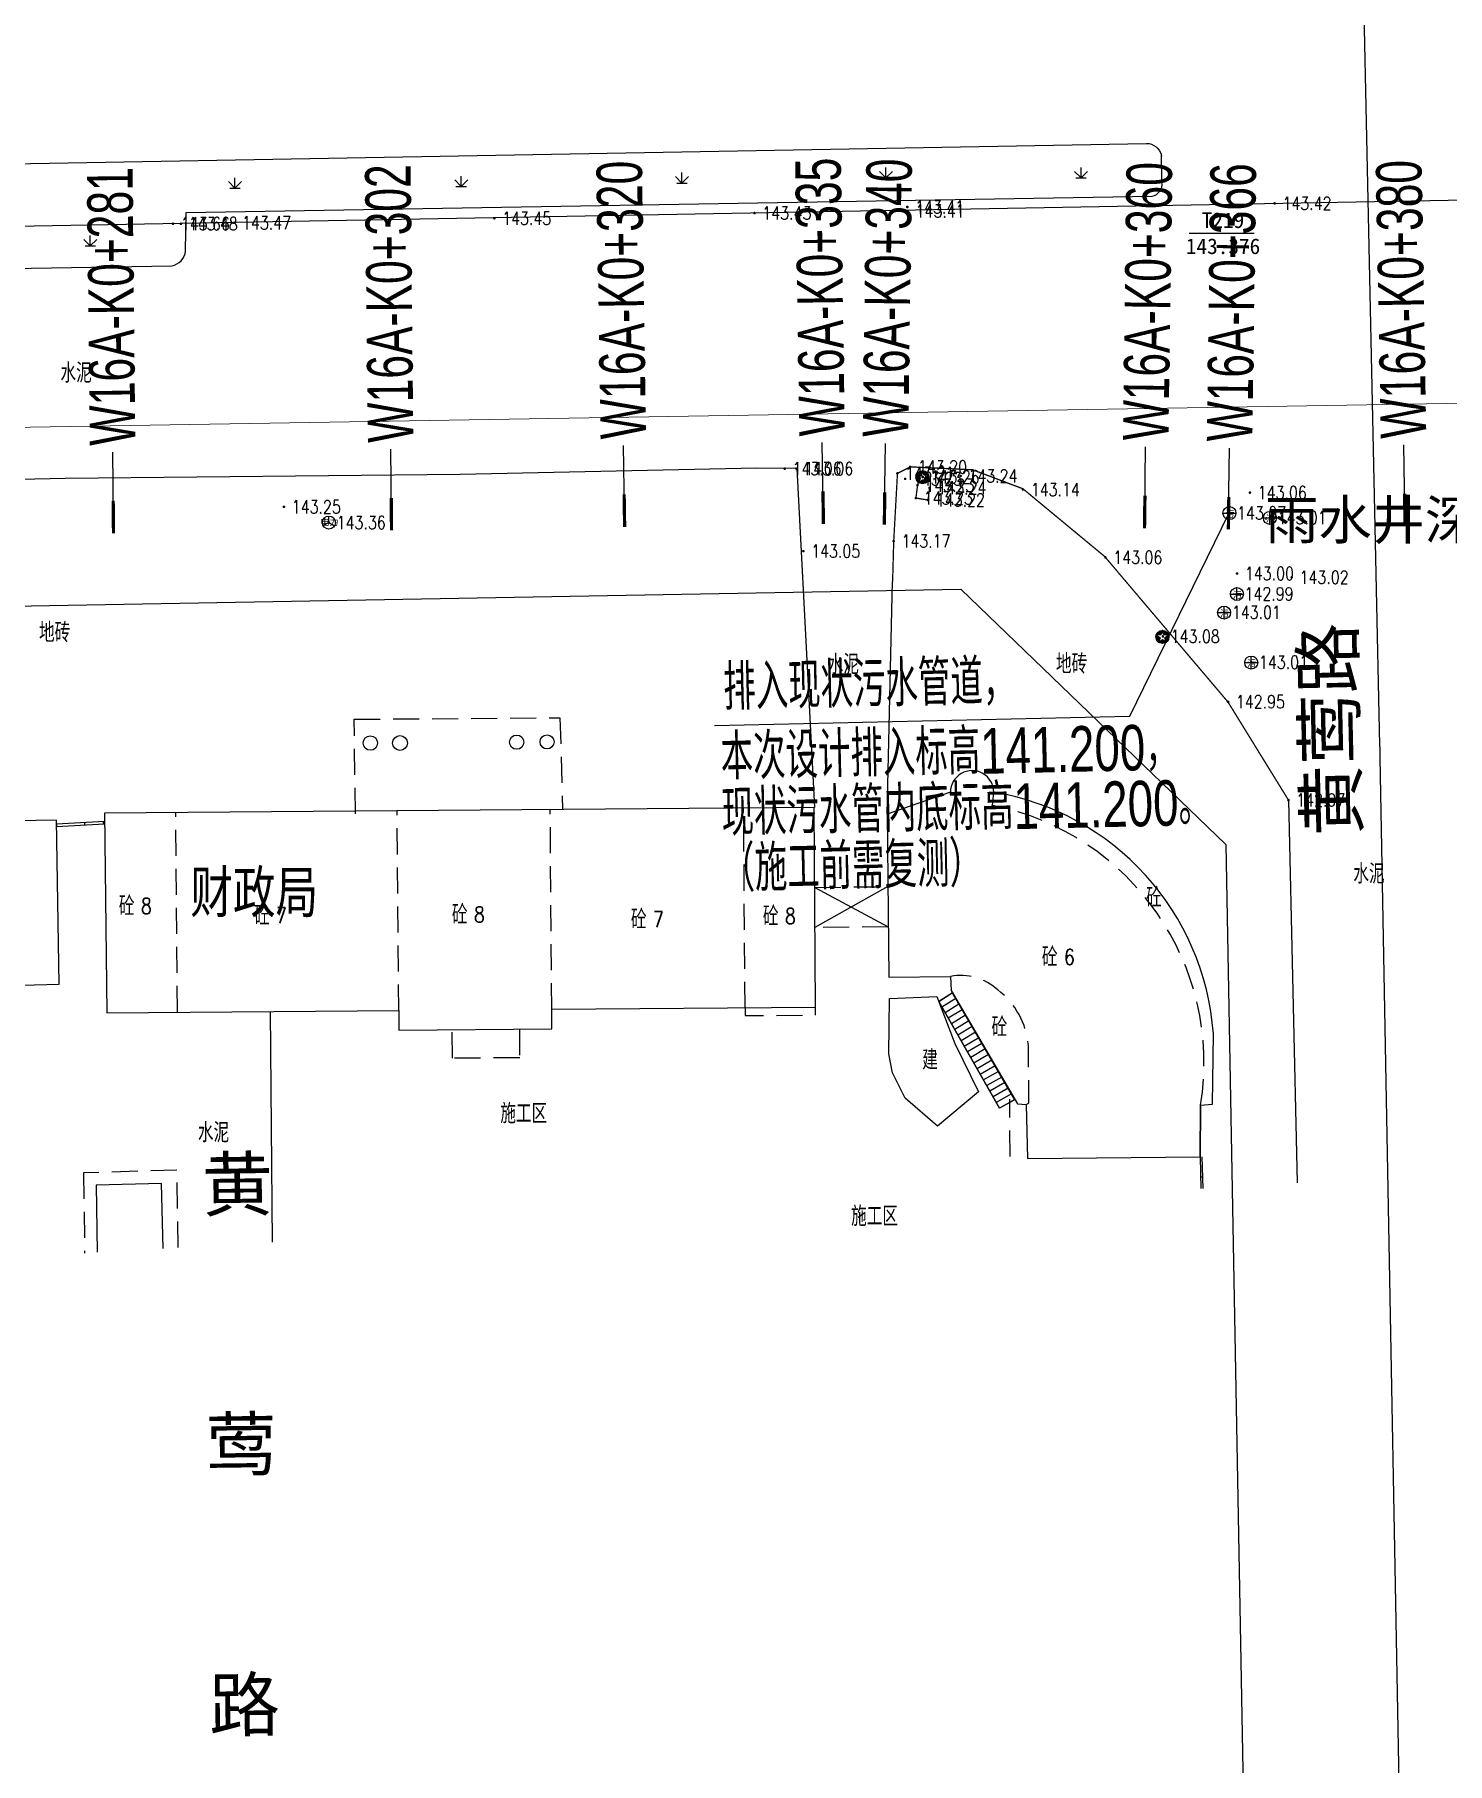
# Model space of a CAD drawing. Extents: x 529262 to 576451, y 2694391 to 2717535.
# Drawn here: x 563770.1 to 563878.7, y 2709513.5 to 2709646.4 of the extents above; entities that cross this region are included whole.
import ezdxf
from ezdxf.enums import TextEntityAlignment as Align
from ezdxf.xclip import XClip

# ---------------------------------------------------------------- set-up
doc = ezdxf.new("R2010")
doc.units = 0
doc.header["$XCLIPFRAME"] = 0
doc.linetypes.add('X5', pattern=[3, 2, -1])
for name, color, linetype in [('a红线图', 1, 'Continuous'), ('COMPONENT', 8, 'Continuous'), ('DLSS', 4, 'Continuous'), ('GCD', 8, 'Continuous'), ('GXYZ', 8, 'Continuous'), ('JMD', 8, 'Continuous'), ('KZD', 8, 'Continuous'), ('PP-COM', 7, 'Continuous'), ('RD-中线', 40, 'Continuous'), ('RD-红线', 7, 'Continuous'), ('RD-路名', 7, 'Continuous'), ('ZBTZ', 8, 'Continuous'), ('ZJ', 7, 'Continuous'), ('桩号标注_W16-', 7, 'Continuous'), ('纵断_分栏文字', 7, 'Continuous')]:
    doc.layers.add(name, color=color, linetype=linetype)
doc.layers.add('尺寸标注', color=7, linetype='Continuous', lineweight=18)
doc.layers.add('现状管道深度（物探资料）', color=2, linetype='Continuous', plot=False)
doc.styles.add('HZ', font='rs.shx', dxfattribs={"width": 0.8, "bigfont": 'hztxt.shx'})
doc.styles.add('JieTuHzTxt', font='smsim.shx', dxfattribs={"width": 0.7, "bigfont": 'smfs.shx'})
doc.styles.add('SMEDI', font='smsim.shx', dxfattribs={"width": 0.75, "height": 3.5, "bigfont": 'smfs.shx'})
doc.styles.get("Standard").update_dxf_attribs({"font": '', "height": 2.5, "bigfont": 'smfs.shx'})
doc.styles.add('宋体', font='', dxfattribs={"width": 0.75})
doc.styles.add('等线体', font='simhei.ttf')
doc.styles.add('黑体', font='simhei.ttf')
doc.styles.get('Standard').set_extended_font_data('FangSong_GB2312')
doc.styles.get('宋体').set_extended_font_data('SimSun')
doc.linetypes.add('1161', pattern='A,0,[149,AAA.SHX,S=0.15,R=0,X=0,Y=0],-1.6', length=1.6)

# ---------------------------------------------------------------- blocks, each defined once
blk = doc.blocks.new('A$C19FD0107')
at = {"layer": 'RD-中线', "color": 8, "linetype": 'Continuous', "flags": 128}
blk.add_lwpolyline([(-7114.573330998421, 14662.93753349362), (-7124.458128489554, 15200.21078741923, 0.0008238780817866762), (-7124.477943487465, 15201.19924185611), (-7126.38827265054, 15289.25345297111, -0.001188368796314459), (-7126.415814600885, 15290.67922752118), (-7134.808866798878, 15786.14669850376, -0.001970553587355499), (-7134.839599221945, 15788.51115390984), (-7135.457929678261, 15856.78901390312, -0.00721273444059573), (-7135.411458842456, 15865.44372021686), (-7130.797614082694, 16098.49935049284)], format="xyb", dxfattribs=at)
at = {"layer": 'RD-中线', "color": 8, "linetype": 'Continuous'}
blk.add_lwpolyline([(-5280.165939964354, 15276.45972772036), (-7574.884956896305, 15234.77455975907, -0.04854962905347584), (-7632.826880350709, 15239.35331920953), (-9762.365544110537, 15617.81237432128)], format="xyb", dxfattribs=at)
at = {"layer": 'RD-红线', "color": 8, "linetype": 'Continuous', "flags": 128}
for points in [[(-7292.95950217545, 15210.72982737748), (-7292.518407694995, 15210.73778902832), (-7156.695359513164, 15213.18936290126)], [(-7136.337807074189, 15193.56051942892), (-7132.229537382722, 14970.26171912067)]]:
    blk.add_lwpolyline(points, dxfattribs=at)
at = {"layer": 'RD-红线', "color": 8, "linetype": 'Continuous'}
blk.add_lwpolyline([(-7136.337807074189, 15193.56051942892), (-7156.695359513164, 15213.18936290126, 0.4141115797183715)], format="xyb", dxfattribs=at)
blk = doc.blocks.new('GC200')
at = {"linetype": 'Continuous', "const_width": 0.2, "flags": 128}
blk.add_lwpolyline([(-0.1, 0, 1), (0.1, 0, 1)], format="xyb", close=True, dxfattribs=at)
blk = doc.blocks.new('gc124')
at = {"color": 8}
for p, q in [((-1, 1), (0, 0)), ((-0.8, 0), (0.8, 0)), ((0, 0), (0, 1.6)), ((0, 0), (1, 1))]:
    blk.add_line(p, q, dxfattribs=at)
blk = doc.blocks.new('gcbj0102')
for p, q in [((-1, 0), (1, 0)), ((-8.881784197001252e-16, -1), (-8.881784197001252e-16, 1))]:
    blk.add_line(p, q)
blk.add_circle((0, 0), 1)
blk = doc.blocks.new('gcbj0107')
for q in [(-0.8660254037844384, -0.4999999999999998), (0, 1), (0.8660254037844384, -0.5)]:
    blk.add_line((0, 0), q)
blk.add_circle((0, 0), 1)
blk = doc.blocks.new('*U12')
at = {"linetype": 'Continuous'}
for points in [[(-1.13921810007292, -0.07089918595697071), (-0.8684114303907362, -0.755206928876786), (-1.126874320711462, 0.08573794193418774)], [(-1.126874320711462, 0.08573794193418774), (-0.7273353111448202, -0.8796748940744996), (-1.090147720404938, 0.2385080815323445)], [(-0.7273353111448202, -0.8796748940744996), (-1.126874320711462, 0.08573794193418774), (-0.8684114303907362, -0.755206928876786)], [(-0.363605253580157, 0.2382099195239821), (-0.5455798037304976, 0.842813113292914), (-1.090147720404938, 0.2385080815323441)], [(-0.7266712945937074, 0.7383589584242408), (-1.090147720404938, 0.2385080815323441), (-0.5455798037304976, 0.842813113292914)], [(-1.090147720404938, 0.2385080815323441), (-0.7266712945937074, 0.7383589584242408), (-1.005038238532386, 0.429456175599225)], [(-0.5025377728399029, -0.1887840837632973), (-1.090147720404938, 0.2385080815323445), (-0.7273353111448202, -0.8796748940744996)], [(-0.8820882619431779, 0.598536339394692), (-1.005038238532386, 0.429456175599225), (-0.7266712945937074, 0.7383589584242408)], [(-0.5455798037304976, 0.842813113292914), (-0.363605253580157, 0.2382099195239821), (-0.3467283564776552, 0.9073336562063054)], [(-0.1388077152752395, 0.9291007298351845), (-0.3467283564776552, 0.9073336562063054), (-0.363605253580157, 0.2382099195239821)], [(-0.1388077152752394, 0.9291007298351843), (0.08542268518774991, 0.2380256452686606), (0.06909499014227277, 0.9071630086119615)], [(0.8119651520125307, 0.2377274832602987), (0.06909499014227277, 0.9071630086119615), (0.08542268518774991, 0.2380256452686606)], [(0.06909499014227277, 0.9071630086119615), (0.8119651520125307, 0.2377274832602987), (0.2678934139202708, 0.8424792762229578)], [(0.2240046939848776, -0.1890822457716593), (0.4482350944478668, -0.8801573303381829), (0.8119651520125308, 0.2377274832602985)], [(0.7270124231842263, 0.4287453682789882), (0.2678934139202708, 0.8424792762229578), (0.8119651520125307, 0.2377274832602987)], [(0.2678934139202708, 0.8424792762229578), (0.7270124231842263, 0.4287453682789882), (0.4488991109989806, 0.7378765221605573)], [(0.5895257458794433, -0.7556855811099106), (0.8119651520125308, 0.2377274832602985), (0.4482350944478668, -0.8801573303381829)], [(0.6042012638543628, 0.5979263887169901), (0.4488991109989806, 0.7378765221605573), (0.7270124231842263, 0.4287453682789882)], [(0.8119651520125308, 0.2377274832602985), (0.5895257458794433, -0.7556855811099106), (0.8485023188932597, 0.08533260964582778)], [(0.7049778627285623, -0.6069338643031373), (0.8485023188932597, 0.08533260964582778), (0.5895257458794433, -0.7556855811099106)], [(0.8485023188932597, 0.08533260964582778), (0.7049778627285623, -0.6069338643031373), (0.86078189992708, -0.07089918595697062)], [(-0.8684114303907362, -0.755206928876786), (-1.13921810007292, -0.07089918595697071), (-0.9836779370841618, -0.6065180650818077)], [(-1.121520727181947, -0.258199876758433), (-0.9836779370841618, -0.6065180650818077), (-1.13921810007292, -0.07089918595697071)], [(-0.9836779370841618, -0.6065180650818077), (-1.121520727181947, -0.258199876758433), (-1.06905500252351, -0.4388711072241944)], [(-0.7273353111448204, -0.8796748940744996), (-0.5463296140661107, -0.9842776481369001), (-0.1393748531171677, -0.4528651650425418)], [(-0.3475311902881129, -1.048961380525904), (-0.1393748531171677, -0.4528651650425418), (-0.5463296140661107, -0.9842776481369001)], [(-0.1393748531171677, -0.4528651650425418), (-0.3475311902881129, -1.048961380525904), (0.4482350944478669, -0.8801573303381829)], [(-0.1396284848706007, -1.070899101749126), (0.4482350944478669, -0.8801573303381829), (-0.3475311902881129, -1.048961380525904)], [(0.4482350944478669, -0.8801573303381829), (-0.1396284848706007, -1.070899101749126), (0.2671436035846571, -0.984611485206856)], [(0.06829215633181479, -1.049132028120247), (0.2671436035846571, -0.984611485206856), (-0.1396284848706007, -1.070899101749126)], [(0.7904979441987606, -0.4391763601394315), (0.86078189992708, -0.07089918595697062), (0.7049778627285623, -0.6069338643031373)], [(0.86078189992708, -0.07089918595697062), (0.7904979441987606, -0.4391763601394315), (0.8430537676581275, -0.2583611230646401)]]:
    blk.add_solid(points, dxfattribs=at)
blk = doc.blocks.new('gcbj0112')
at = {"linetype": 'Continuous'}
for p, q in [((-1.090147720404938, 0.2385080815323441), (-0.5025377728399028, -0.1887840837632974)), ((-0.363605253580157, 0.2382099195239821), (-1.090147720404938, 0.2385080815323441)), ((-0.1388077152752394, 0.9291007298351843), (-0.363605253580157, 0.2382099195239821)), ((0.08542268518774992, 0.2380256452686605), (-0.1388077152752394, 0.9291007298351843)), ((0.8119651520125308, 0.2377274832602986), (0.08542268518774992, 0.2380256452686605)), ((0.2240046939848776, -0.1890822457716593), (0.8119651520125308, 0.2377274832602986)), ((-0.5025377728399028, -0.1887840837632974), (-0.7273353111448202, -0.8796748940744994)), ((-0.7273353111448204, -0.8796748940744994), (-0.1393748531171677, -0.4528651650425419)), ((-0.1393748531171677, -0.4528651650425419), (0.4482350944478669, -0.8801573303381829)), ((0.4482350944478669, -0.8801573303381829), (0.2240046939848776, -0.1890822457716593))]:
    blk.add_line(p, q, dxfattribs=at)
blk.add_circle((-0.13921810007292, -0.07089918595697092), 1, dxfattribs=at)
for p in [(-1.090147720404938, 0.2385080815323441), (-0.1388077152752394, 0.9291007298351843), (0.8119651520125306, 0.2377274832602989), (-0.7273353111448206, -0.8796748940744994), (0.4482350944478672, -0.8801573303381827)]:
    blk.add_point(p, dxfattribs=at)
blk.add_blockref('*U12', (0, 0), dxfattribs=at)

msp = doc.modelspace()

# ---------------------------------------------------------------- linework, layer by layer
at = {"layer": 'a红线图', "color": 8, "linetype": 'Continuous', "lineweight": 0, "flags": 128}
msp.add_lwpolyline([(563452.3383673944, 2709610.945857613), (563910.8327195597, 2709618.597232904)], dxfattribs=at)
msp.add_lwpolyline([(563452.3383673944, 2709610.945857613), (563910.8327195597, 2709618.597232904)], dxfattribs=at)
at = {"layer": 'DLSS', "linetype": 'Continuous', "elevation": 143.422, "flags": 128}
for points in [[(563689.7056494417, 2709631.203038124), (563735.4336494417, 2709631.893038125, 0.044122315389902), (563759.8036494416, 2709636.322038125), (563855.5616494418, 2709638.053038125, -0.3471478636417549), (563856.7268899286, 2709637.11265955)], [(563689.7056494417, 2709631.203038124, 0.3383392540606416), (563688.8076494418, 2709630.410038124), (563688.7161322099, 2709627.898583022, 0.3538985445385472), (563689.5876494417, 2709627.133038125), (563780.6426494417, 2709628.651038125, 0.3491153030285649), (563781.7026494417, 2709629.784038125), (563781.7406494417, 2709632.738038124), (563856.0076494417, 2709633.983038125, 0.3870421485933111), (563856.7576494417, 2709635.059038125), (563856.7268899286, 2709637.11265955)]]:
    msp.add_lwpolyline(points, format="xyb", dxfattribs=at)
at = {"layer": 'DLSS', "linetype": 'Continuous'}
for points in [[(563828.7096241686, 2709613.054061415), (563825.6246494417, 2709613.075038125), (563802.8026494418, 2709612.602038125), (563772.4506494417, 2709612.287038125), (563772.4506494417, 2709612.287038125), (563742.2456494418, 2709611.629038125), (563742.2456494418, 2709611.629038125), (563718.9216494417, 2709611.087038124)], [(563866.484, 2709587.569), (563867.1593845399, 2709558.148145857)]]:
    msp.add_lwpolyline(points, dxfattribs=at)
at = {"layer": 'DLSS', "linetype": 'Continuous', "const_width": 0.1, "flags": 128}
for points in [[(563837.408, 2709613.179), (563836.426, 2709612.684), (563836.139, 2709607.479), (563836.0535516292, 2709604.366755922)], [(563866.5027604112, 2709587.538309055), (563861.8362252854, 2709595.107094874), (563852.3649568977, 2709606.286836204), (563846.0682204557, 2709611.503342434), (563842.2040395581, 2709612.962781904), (563837.4207739676, 2709613.186967867)], [(563838.898, 2709611.574), (563838.777, 2709610.638), (563837.845, 2709610.787), (563837.971, 2709611.768)]]:
    msp.add_lwpolyline(points, dxfattribs=at)
at = {"layer": 'JMD', "linetype": 'Continuous'}
for p, q in [((563771.777027469, 2709585.727774513), (563771.7871335897, 2709585.52803001)), ((563773.9266006526, 2709585.83653268), (563773.9367067732, 2709585.636788178)), ((563775.3596494417, 2709585.909038125), (563775.3697555623, 2709585.709293622)), ((563830.0666978352, 2709580.862602461), (563835.7122152664, 2709577.825117628)), ((563835.6805820497, 2709580.919983056), (563830.086704977, 2709577.788505131)), ((563840.6511337188, 2709572.757705507), (563839.5956494417, 2709572.094038125)), ((563839.5956494417, 2709572.094038125), (563840.5546494419, 2709572.697038125)), ((563840.9037179279, 2709572.326195115), (563839.8415356524, 2709571.662988724)), ((563845.4596452604, 2709564.542929521), (563840.6511337188, 2709572.757705507)), ((563844.2766494417, 2709563.888038124), (563839.5956494417, 2709572.094038125)), ((563839.5956494417, 2709572.094038125), (563844.2766494417, 2709563.888038124)), ((563841.1563021368, 2709571.894684725), (563840.0874218632, 2709571.231939323)), ((563841.4088863458, 2709571.463174334), (563840.333308074, 2709570.800889922)), ((563841.6614705548, 2709571.031663943), (563840.5791942847, 2709570.369840522)), ((563841.9140547639, 2709570.600153552), (563840.8250804954, 2709569.938791121)), ((563842.1666389728, 2709570.168643162), (563841.0709667064, 2709569.507741719)), ((563842.4192231818, 2709569.737132771), (563841.3168529171, 2709569.076692318)), ((563842.6718073908, 2709569.30562238), (563841.5627391278, 2709568.645642918)), ((563842.9243915997, 2709568.87411199), (563841.8086253385, 2709568.214593517)), ((563843.1769758089, 2709568.442601599), (563842.0545115494, 2709567.783544116)), ((563843.4295600179, 2709568.011091207), (563842.3003977599, 2709567.352494715)), ((563843.6821442269, 2709567.579580817), (563842.5462839707, 2709566.921445314)), ((563843.9347284358, 2709567.148070426), (563842.7921701815, 2709566.490395914)), ((563844.1873126449, 2709566.716560035), (563843.0380563922, 2709566.059346512)), ((563844.4398968539, 2709566.285049645), (563843.2839426029, 2709565.628297112)), ((563844.6924810628, 2709565.853539254), (563843.5298288136, 2709565.197247711)), ((563844.945065272, 2709565.422028863), (563843.7757150246, 2709564.76619831)), ((563845.197649481, 2709564.990518472), (563844.0216012353, 2709564.335148909)), ((563845.4502336897, 2709564.559008082), (563844.2674874461, 2709563.904099508)), ((563845.4056494418, 2709564.513038125), (563844.2766494417, 2709563.888038124)), ((563859.7204494417, 2709558.618238125), (563859.8704012824, 2709558.622038838))]:
    msp.add_line(p, q, dxfattribs=at)
at = {"layer": 'JMD', "linetype": 'X5'}
for points in [[(563794.6656494418, 2709593.784038125), (563810.4806494418, 2709593.905038125), (563810.6871677629, 2709586.859357023)], [(563794.7616494417, 2709586.517038125), (563794.6656494418, 2709593.784038125)], [(563807.3687343072, 2709569.970439095), (563807.3868614526, 2709567.770513777), (563802.2146374078, 2709567.727895213), (563802.1965102624, 2709569.927820532)], [(563845.0856494417, 2709560.174038125), (563845.0546494419, 2709564.582038125)], [(563781.1360899132, 2709553.175645996), (563781.0356494418, 2709559.118038125), (563773.8636494417, 2709558.928038124), (563773.9479224096, 2709552.760140381)]]:
    msp.add_lwpolyline(points, dxfattribs=at)
at = {"layer": 'JMD', "linetype": 'Continuous', "flags": 128}
msp.add_lwpolyline([(563835.6236494418, 2709586.490038125), (563835.7516494417, 2709573.967038125), (563840.5066494417, 2709574.021038125), (563840.5426494417, 2709572.943038125), (563845.6486494415, 2709564.220038124), (563846.3296494418, 2709564.176038125), (563846.4346494417, 2709560.019038125), (563859.6816494417, 2709560.149038125), (563859.7276494417, 2709564.131038125), (563860.6456494418, 2709564.198038125), (563860.7096494418, 2709569.597038125, 0.3460404151648953), (563843.8216494417, 2709588.180038125, 1.000903477478214), (563840.4996494417, 2709588.174038125)], format="xyb", close=True, dxfattribs=at)
at = {"layer": 'JMD', "linetype": 'X5'}
msp.add_lwpolyline([(563859.7276494417, 2709564.131038125, 0.4038356536261629), (563843.7421724751, 2709587.157500217), (563843.8216494417, 2709588.180038125)], format="xyb", dxfattribs=at)
at = {"layer": 'JMD', "linetype": 'Continuous', "flags": 128}
for points in [[(563724.6296494417, 2709585.274038125), (563724.8496494417, 2709572.609038125), (563740.4489300993, 2709572.843645674), (563740.4696494418, 2709571.680038125), (563753.6876494418, 2709571.891038125), (563753.6748806039, 2709572.690936216), (563756.3616494418, 2709572.689038125), (563756.3552650228, 2709573.08898717), (563763.8696494416, 2709573.277038124), (563763.9166494417, 2709572.087038125), (563767.1796494419, 2709572.094038125), (563767.1770751296, 2709573.294035363), (563771.9936494417, 2709573.432038125), (563771.7716494417, 2709586.033038125), (563756.1756494417, 2709585.769038124), (563756.1746494418, 2709586.977038124), (563740.2016494418, 2709586.731038125), (563740.2636494415, 2709585.475038125)], [(563775.4696494415, 2709586.574038125), (563775.6496494417, 2709571.211038125), (563798.0854488728, 2709571.403650823), (563798.0966494418, 2709569.894038125), (563809.8686494417, 2709569.991038125), (563809.8574488728, 2709571.500650822), (563830.1266494415, 2709571.651038125), (563830.0266494417, 2709587.016038125)]]:
    msp.add_lwpolyline(points, close=True, dxfattribs=at)
at = {"layer": 'JMD', "linetype": 'X5', "flags": 128}
for points in [[(563809.8574488728, 2709571.500650822), (563809.7330811172, 2709586.851627376)], [(563798.0854488728, 2709571.403650823), (563797.9610679307, 2709586.756255017)], [(563830.0666978352, 2709580.862602461), (563835.6805820497, 2709580.919983056)], [(563835.7122152664, 2709577.825117628), (563830.086704977, 2709577.788505131)]]:
    msp.add_lwpolyline(points, dxfattribs=at)
for points, elevation in [([(563824.7198645215, 2709571.610922493), (563824.5954146377, 2709586.972036332)], -408.4319999999998), ([(563781.0726494418, 2709571.293038125), (563780.9484889993, 2709586.618425593)], -408.172), ([(563824.7198645215, 2709571.610922493), (563824.7243160979, 2709571.010939007), (563830.1311010182, 2709571.051054639), (563830.1266494415, 2709571.651038125)], -408.4319999999998)]:
    msp.add_lwpolyline(points, dxfattribs=dict(at, elevation=elevation))
at = {"layer": 'JMD', "linetype": 'Continuous', "flags": 128}
for points in [[(563775.4773711036, 2709585.91499428), (563771.777027469, 2709585.727774513)], [(563775.4797160032, 2709585.714857097), (563771.7871335897, 2709585.52803001)], [(563779.994966963, 2709553.1096844), (563779.8636494417, 2709558.104038125), (563774.8296494418, 2709557.987038125), (563774.9153136731, 2709552.81605957)]]:
    msp.add_lwpolyline(points, dxfattribs=at)
at = {"layer": 'JMD', "linetype": 'X5', "flags": 128}
msp.add_lwpolyline([(563846.3296494418, 2709564.176038125), (563846.5276494419, 2709564.271038125, 0.0018917419029519), (563846.4946494416, 2709568.699038125, 0.2123747254147657), (563844.1346494417, 2709572.977038125, 0.2415200558900048), (563840.5066494417, 2709574.021038125, 0.7527135833674564)], format="xyb", dxfattribs=at)
at = {"layer": 'JMD', "linetype": 'Continuous'}
msp.add_lwpolyline([(563840.8436494417, 2709568.870038125), (563842.6676494417, 2709565.153038125), (563839.4926494417, 2709562.500038125), (563837.0156494417, 2709564.673038125), (563836.0496494417, 2709566.615038124), (563835.7676494417, 2709568.062038124), (563835.8086494417, 2709572.326038125), (563839.4526494415, 2709572.487038125)], close=True, dxfattribs=at)
for points in [[(563859.7276494417, 2709564.131038125), (563859.6816494417, 2709560.149038125)], [(563859.6816494417, 2709560.149038125), (563859.7432300316, 2709557.719461657)], [(563859.8316012826, 2709560.152838837), (563859.8930586898, 2709557.728122369)]]:
    msp.add_lwpolyline(points, dxfattribs=at)
for centre, radius in [((563795.9056494418, 2709591.957038124), 0.554), ((563798.1876494418, 2709591.960038125), 0.5660000000000001), ((563807.1566494417, 2709592.025038125), 0.5490000000000002), ((563809.4906494417, 2709592.044038124), 0.5380000000000001)]:
    msp.add_circle(centre, radius, dxfattribs=at)
at = {"layer": 'KZD', "linetype": 'Continuous', "elevation": 143.376, "flags": 128}
msp.add_lwpolyline([(563858.8525339178, 2709631.144690245), (563863.8525339178, 2709631.144690245)], dxfattribs=at)
at = {"layer": 'ZBTZ', "linetype": '1161', "flags": 128}
for points in [[(563830.0766494417, 2709587.016038125), (563828.7096241686, 2709613.054061415)], [(563835.6236494418, 2709586.490038125), (563836.0535516292, 2709604.366755922)], [(563788.3843610423, 2709553.594625847), (563788.2321957005, 2709571.319060048)]]:
    msp.add_lwpolyline(points, dxfattribs=at)
at = {"layer": '桩号标注_W16-'}
for p, q in [((563815.436148755, 2709609.817727119), (563815.3606108611, 2709614.817156489)), ((563830.7182588734, 2709610.048629154), (563830.6427209795, 2709615.048058525)), ((563835.4339799539, 2709609.985352131), (563835.5010654823, 2709614.984902064)), ((563855.4321796856, 2709609.717010018), (563855.499265214, 2709614.716559951)), ((563875.4294123751, 2709609.873908876), (563875.3395886642, 2709614.87310198)), ((563776.153774129, 2709609.325308444), (563776.1018857798, 2709614.325039196)), ((563797.5253746945, 2709609.547107803), (563797.4734863453, 2709614.546838556)), ((563861.8810596197, 2709609.630476926), (563861.9481451481, 2709614.630026859))]:
    msp.add_line(p, q, dxfattribs=at)
at = {"layer": '桩号标注_W16-', "const_width": 0.25}
for points in [[(563776.1408020416, 2709610.575241132), (563776.1667462165, 2709608.075375755)], [(563797.5124026071, 2709610.797040491), (563797.538346782, 2709608.297175115)], [(563815.4172642815, 2709611.067584462), (563815.4550332286, 2709608.567869777)], [(563830.6993744, 2709611.298486497), (563830.737143347, 2709608.798771812)], [(563835.450751336, 2709611.235239614), (563835.4172085719, 2709608.735464648)], [(563855.4489510676, 2709610.966897502), (563855.4154083036, 2709608.467122535)], [(563861.8978310018, 2709610.880364409), (563861.8642882378, 2709608.380589443)], [(563875.4069564474, 2709611.123707152), (563875.4518683029, 2709608.624110599)]]:
    msp.add_lwpolyline(points, dxfattribs=at)
at = {"layer": '纵断_分栏文字', "color": 3, "elevation": -133.4}
msp.add_lwpolyline([(563822.3524276204, 2709593.30061627), (563854.2877009544, 2709594.025329004), (563861.8825273355, 2709609.538404598)], dxfattribs=at)

# ---------------------------------------------------------------- block references
at = {"layer": 'COMPONENT', "linetype": 'Continuous', "xscale": 0.5, "yscale": 0.5}
for name, p in [('gcbj0112', (563838.4193195964, 2709612.424581796, 0.2949999999999875)), ('gcbj0107', (563792.72036517, 2709608.907147616)), ('gcbj0102', (563861.9482417754, 2709609.630476926)), ('gcbj0102', (563865.0522599213, 2709609.261471256)), ('gcbj0102', (563862.5251748885, 2709603.411709194)), ('gcbj0102', (563861.5326738047, 2709601.980954878)), ('gcbj0112', (563856.8626070564, 2709600.148419815, 0.2949999999999875)), ('gcbj0102', (563863.6207127442, 2709598.145108701))]:
    msp.add_blockref(name, p, dxfattribs=at)
at = {"layer": 'GCD', "linetype": 'Continuous'}
ref = msp.add_blockref('GC200', (563837.1870903195, 2709633.160524306, 143.408), dxfattribs=dict(at, xscale=0.5, yscale=0.5, zscale=0.5))
ref.add_attrib('height', '143.41', dxfattribs={"linetype": 'Continuous', "height": 1, "style": 'HZ', "width": 0.8}).set_placement((563837.7870903194, 2709633.160524306, 143.408), align=Align.MIDDLE_LEFT)
ref = msp.add_blockref('GC200', (563837.2210903196, 2709632.849524306, 143.409), dxfattribs=dict(at, xscale=0.5, yscale=0.5, zscale=0.5))
ref.add_attrib('height', '143.41', dxfattribs={"linetype": 'Continuous', "height": 1, "style": 'HZ', "width": 0.8}).set_placement((563837.8210903195, 2709632.849524306, 143.409), align=Align.MIDDLE_LEFT)
ref = msp.add_blockref('GC200', (563865.4193442896, 2709633.437296547, 143.415), dxfattribs=dict(at, xscale=0.5, yscale=0.5, zscale=0.5))
ref.add_attrib('height', '143.42', dxfattribs={"linetype": 'Continuous', "height": 1, "style": 'HZ', "width": 0.8}).set_placement((563866.0193442896, 2709633.437296547, 143.415), align=Align.MIDDLE_LEFT)
ref = msp.add_blockref('GC200', (563780.7412496215, 2709631.873772219, 143.656), dxfattribs=dict(at, xscale=0.5, yscale=0.5, zscale=0.5))
ref.add_attrib('height', '143.66', dxfattribs={"linetype": 'Continuous', "height": 1, "style": 'HZ', "width": 0.8}).set_placement((563781.3412496215, 2709631.873772219, 143.656), align=Align.MIDDLE_LEFT)
ref = msp.add_blockref('GC200', (563781.3470172124, 2709631.870995407, 143.477), dxfattribs=dict(at, xscale=0.5, yscale=0.5, zscale=0.5))
ref.add_attrib('height', '143.48', dxfattribs={"linetype": 'Continuous', "height": 1, "style": 'HZ', "width": 0.8}).set_placement((563781.9470172124, 2709631.870995407, 143.477), align=Align.MIDDLE_LEFT)
ref = msp.add_blockref('GC200', (563785.4446242378, 2709631.943640393, 143.47), dxfattribs=dict(at, xscale=0.5, yscale=0.5, zscale=0.5))
ref.add_attrib('height', '143.47', dxfattribs={"linetype": 'Continuous', "height": 1, "style": 'HZ', "width": 0.8}).set_placement((563786.0446242378, 2709631.943640393, 143.47), align=Align.MIDDLE_LEFT)
ref = msp.add_blockref('GC200', (563805.4419832237, 2709632.293787434, 143.45), dxfattribs=dict(at, xscale=0.5, yscale=0.5, zscale=0.5))
ref.add_attrib('height', '143.45', dxfattribs={"linetype": 'Continuous', "height": 1, "style": 'HZ', "width": 0.8}).set_placement((563806.0419832236, 2709632.293787434, 143.45), align=Align.MIDDLE_LEFT)
ref = msp.add_blockref('GC200', (563825.4375850881, 2709632.693200495, 143.43), dxfattribs=dict(at, xscale=0.5, yscale=0.5, zscale=0.5))
ref.add_attrib('height', '143.43', dxfattribs={"linetype": 'Continuous', "height": 1, "style": 'HZ', "width": 0.8}).set_placement((563826.037585088, 2709632.693200495, 143.43), align=Align.MIDDLE_LEFT)
ref = msp.add_blockref('GC200', (563827.7626241685, 2709613.047061415, 143.058), dxfattribs=dict(at, xscale=0.5, yscale=0.5, zscale=0.5))
ref.add_attrib('height', '143.06', dxfattribs={"linetype": 'Continuous', "height": 1, "style": 'HZ', "width": 0.8}).set_placement((563828.3626241685, 2709613.047061415, 143.058), align=Align.MIDDLE_LEFT)
ref = msp.add_blockref('GC200', (563828.6596241685, 2709613.054061415, 143.058), dxfattribs=dict(at, xscale=0.5, yscale=0.5, zscale=0.5))
ref.add_attrib('height', '143.06', dxfattribs={"linetype": 'Continuous', "height": 1, "style": 'HZ', "width": 0.8}).set_placement((563829.2596241685, 2709613.054061415, 143.058), align=Align.MIDDLE_LEFT)
ref = msp.add_blockref('GC200', (563837.4036241686, 2709613.182061415, 143.198), dxfattribs=dict(at, xscale=0.5, yscale=0.5, zscale=0.5))
ref.add_attrib('height', '143.20', dxfattribs={"linetype": 'Continuous', "height": 1, "style": 'HZ', "width": 0.8}).set_placement((563838.0036241686, 2709613.182061415, 143.198), align=Align.MIDDLE_LEFT)
ref = msp.add_blockref('GC200', (563836.4216241685, 2709612.687061415, 143.213), dxfattribs=dict(at, xscale=0.5, yscale=0.5, zscale=0.5))
ref.add_attrib('height', '143.21', dxfattribs={"linetype": 'Continuous', "height": 1, "style": 'HZ', "width": 0.8}).set_placement((563837.0216241685, 2709612.687061415, 143.213), align=Align.MIDDLE_LEFT)
ref = msp.add_blockref('GC200', (563837.0186241686, 2709612.266061415, 143.231), dxfattribs=dict(at, xscale=0.5, yscale=0.5, zscale=0.5))
ref.add_attrib('height', '143.23', dxfattribs={"linetype": 'Continuous', "height": 1, "style": 'HZ', "width": 0.8}).set_placement((563837.6186241686, 2709612.266061415, 143.231), align=Align.MIDDLE_LEFT)
ref = msp.add_blockref('GC200', (563837.9666241686, 2709611.771061415, 143.231), dxfattribs=dict(at, xscale=0.5, yscale=0.5, zscale=0.5))
ref.add_attrib('height', '143.23', dxfattribs={"linetype": 'Continuous', "height": 1, "style": 'HZ', "width": 0.8}).set_placement((563838.5666241685, 2709611.771061415, 143.231), align=Align.MIDDLE_LEFT)
ref = msp.add_blockref('GC200', (563838.3646241685, 2709612.403061415, 143.262), dxfattribs=dict(at, xscale=0.5, yscale=0.5, zscale=0.5))
ref.add_attrib('height', '143.26', dxfattribs={"linetype": 'Continuous', "height": 1, "style": 'HZ', "width": 0.8}).set_placement((563838.9646241685, 2709612.403061415, 143.262), align=Align.MIDDLE_LEFT)
ref = msp.add_blockref('GC200', (563838.8936241686, 2709611.577061415, 143.237), dxfattribs=dict(at, xscale=0.5, yscale=0.5, zscale=0.5))
ref.add_attrib('height', '143.24', dxfattribs={"linetype": 'Continuous', "height": 1, "style": 'HZ', "width": 0.8}).set_placement((563839.4936241686, 2709611.577061415, 143.237), align=Align.MIDDLE_LEFT)
ref = msp.add_blockref('GC200', (563841.2806241686, 2709612.490061415, 143.238), dxfattribs=dict(at, xscale=0.5, yscale=0.5, zscale=0.5))
ref.add_attrib('height', '143.24', dxfattribs={"linetype": 'Continuous', "height": 1, "style": 'HZ', "width": 0.8}).set_placement((563841.8806241686, 2709612.490061415, 143.238), align=Align.MIDDLE_LEFT)
ref = msp.add_blockref('GC200', (563837.8406241685, 2709610.790061415, 143.225), dxfattribs=dict(at, xscale=0.5, yscale=0.5, zscale=0.5))
ref.add_attrib('height', '143.23', dxfattribs={"linetype": 'Continuous', "height": 1, "style": 'HZ', "width": 0.8}).set_placement((563838.4406241685, 2709610.790061415, 143.225), align=Align.MIDDLE_LEFT)
ref = msp.add_blockref('GC200', (563838.7726241685, 2709610.641061415, 143.216), dxfattribs=dict(at, xscale=0.5, yscale=0.5, zscale=0.5))
ref.add_attrib('height', '143.22', dxfattribs={"linetype": 'Continuous', "height": 1, "style": 'HZ', "width": 0.8}).set_placement((563839.3726241685, 2709610.641061415, 143.216), align=Align.MIDDLE_LEFT)
ref = msp.add_blockref('GC200', (563846.0746241686, 2709611.445061415, 143.136), dxfattribs=dict(at, xscale=0.5, yscale=0.5, zscale=0.5))
ref.add_attrib('height', '143.14', dxfattribs={"linetype": 'Continuous', "height": 1, "style": 'HZ', "width": 0.8}).set_placement((563846.6746241685, 2709611.445061415, 143.136), align=Align.MIDDLE_LEFT)
ref = msp.add_blockref('GC200', (563863.5186241686, 2709611.206061415, 143.059), dxfattribs=dict(at, xscale=0.5, yscale=0.5, zscale=0.5))
ref.add_attrib('height', '143.06', dxfattribs={"linetype": 'Continuous', "height": 1, "style": 'HZ', "width": 0.8}).set_placement((563864.1186241686, 2709611.206061415, 143.059), align=Align.MIDDLE_LEFT)
ref = msp.add_blockref('GC200', (563789.2666241685, 2709610.114061415, 143.252), dxfattribs=dict(at, xscale=0.5, yscale=0.5, zscale=0.5))
ref.add_attrib('height', '143.25', dxfattribs={"linetype": 'Continuous', "height": 1, "style": 'HZ', "width": 0.8}).set_placement((563789.8666241685, 2709610.114061415, 143.252), align=Align.MIDDLE_LEFT)
ref = msp.add_blockref('GC200', (563792.7206241685, 2709608.907061415, 143.356), dxfattribs=dict(at, xscale=0.5, yscale=0.5, zscale=0.5))
ref.add_attrib('height', '143.36', dxfattribs={"linetype": 'Continuous', "height": 1, "style": 'HZ', "width": 0.8}).set_placement((563793.3206241685, 2709608.907061415, 143.356), align=Align.MIDDLE_LEFT)
ref = msp.add_blockref('GC200', (563861.9306241686, 2709609.637061415, 143.068), dxfattribs=dict(at, xscale=0.5, yscale=0.5, zscale=0.5))
ref.add_attrib('height', '143.07', dxfattribs={"linetype": 'Continuous', "height": 1, "style": 'HZ', "width": 0.8}).set_placement((563862.5306241686, 2709609.637061415, 143.068), align=Align.MIDDLE_LEFT)
ref = msp.add_blockref('GC200', (563865.0466241685, 2709609.278061415, 143.007), dxfattribs=dict(at, xscale=0.5, yscale=0.5, zscale=0.5))
ref.add_attrib('height', '143.01', dxfattribs={"linetype": 'Continuous', "height": 1, "style": 'HZ', "width": 0.8}).set_placement((563865.6466241685, 2709609.278061415, 143.007), align=Align.MIDDLE_LEFT)
ref = msp.add_blockref('GC200', (563829.1906241685, 2709606.707061415, 143.051), dxfattribs=dict(at, xscale=0.5, yscale=0.5, zscale=0.5))
ref.add_attrib('height', '143.05', dxfattribs={"linetype": 'Continuous', "height": 1, "style": 'HZ', "width": 0.8}).set_placement((563829.7906241685, 2709606.707061415, 143.051), align=Align.MIDDLE_LEFT)
ref = msp.add_blockref('GC200', (563836.1346241685, 2709607.482061415, 143.174), dxfattribs=dict(at, xscale=0.5, yscale=0.5, zscale=0.5))
ref.add_attrib('height', '143.17', dxfattribs={"linetype": 'Continuous', "height": 1, "style": 'HZ', "width": 0.8}).set_placement((563836.7346241685, 2709607.482061415, 143.174), align=Align.MIDDLE_LEFT)
ref = msp.add_blockref('GC200', (563852.4166241685, 2709606.229061415, 143.058), dxfattribs=dict(at, xscale=0.5, yscale=0.5, zscale=0.5))
ref.add_attrib('height', '143.06', dxfattribs={"linetype": 'Continuous', "height": 1, "style": 'HZ', "width": 0.8}).set_placement((563853.0166241685, 2709606.229061415, 143.058), align=Align.MIDDLE_LEFT)
ref = msp.add_blockref('GC200', (563862.5316241685, 2709604.990061415, 142.999), dxfattribs=dict(at, xscale=0.5, yscale=0.5, zscale=0.5))
ref.add_attrib('height', '143.00', dxfattribs={"linetype": 'Continuous', "height": 1, "style": 'HZ', "width": 0.8}).set_placement((563863.1316241685, 2709604.990061415, 142.999), align=Align.MIDDLE_LEFT)
ref = msp.add_blockref('GC200', (563866.7346241685, 2709604.699061415, 143.017), dxfattribs=dict(at, xscale=0.5, yscale=0.5, zscale=0.5))
ref.add_attrib('height', '143.02', dxfattribs={"linetype": 'Continuous', "height": 1, "style": 'HZ', "width": 0.8}).set_placement((563867.3346241685, 2709604.699061415, 143.017), align=Align.MIDDLE_LEFT)
ref = msp.add_blockref('GC200', (563862.5016241686, 2709603.423061415, 142.987), dxfattribs=dict(at, xscale=0.5, yscale=0.5, zscale=0.5))
ref.add_attrib('height', '142.99', dxfattribs={"linetype": 'Continuous', "height": 1, "style": 'HZ', "width": 0.8}).set_placement((563863.1016241686, 2709603.423061415, 142.987), align=Align.MIDDLE_LEFT)
ref = msp.add_blockref('GC200', (563861.5276241685, 2709602.004061415, 143.007), dxfattribs=dict(at, xscale=0.5, yscale=0.5, zscale=0.5))
ref.add_attrib('height', '143.01', dxfattribs={"linetype": 'Continuous', "height": 1, "style": 'HZ', "width": 0.8}).set_placement((563862.1276241685, 2709602.004061415, 143.007), align=Align.MIDDLE_LEFT)
ref = msp.add_blockref('GC200', (563856.8276241686, 2709600.156061415, 143.077), dxfattribs=dict(at, xscale=0.5, yscale=0.5, zscale=0.5))
ref.add_attrib('height', '143.08', dxfattribs={"linetype": 'Continuous', "height": 1, "style": 'HZ', "width": 0.8}).set_placement((563857.4276241686, 2709600.156061415, 143.077), align=Align.MIDDLE_LEFT)
ref = msp.add_blockref('GC200', (563863.6146241685, 2709598.173061415, 143.01), dxfattribs=dict(at, xscale=0.5, yscale=0.5, zscale=0.5))
ref.add_attrib('height', '143.01', dxfattribs={"linetype": 'Continuous', "height": 1, "style": 'HZ', "width": 0.8}).set_placement((563864.2146241685, 2709598.173061415, 143.01), align=Align.MIDDLE_LEFT)
ref = msp.add_blockref('GC200', (563861.8406241685, 2709595.126061415, 142.949), dxfattribs=dict(at, xscale=0.5, yscale=0.5, zscale=0.5))
ref.add_attrib('height', '142.95', dxfattribs={"linetype": 'Continuous', "height": 1, "style": 'HZ', "width": 0.8}).set_placement((563862.4406241685, 2709595.126061415, 142.949), align=Align.MIDDLE_LEFT)
ref = msp.add_blockref('GC200', (563866.4796241686, 2709587.572061415, 142.97), dxfattribs=dict(at, xscale=0.5, yscale=0.5, zscale=0.5))
ref.add_attrib('height', '142.97', dxfattribs={"linetype": 'Continuous', "height": 1, "style": 'HZ', "width": 0.8}).set_placement((563867.0796241686, 2709587.572061415, 142.97), align=Align.MIDDLE_LEFT)
at = {"layer": 'PP-COM'}
ref = msp.add_blockref('A$C19FD0107', (570997.9927985519, 2694390.602628201), dxfattribs=at)
XClip(ref).set_block_clipping_path([(-9366.438313488383, 14428.60439108219), (-3328.44807433628, 17452.748486375436)])
at = {"layer": 'ZBTZ', "linetype": 'Continuous', "xscale": 0.5, "yscale": 0.5}
for p in [(563835.5407266231, 2709635.393881264), (563850.5427862479, 2709635.393881264), (563785.4984426972, 2709634.610570688), (563802.8900199335, 2709634.74132299), (563819.8628411305, 2709635.002225976), (563774.3783517065, 2709630.17456818)]:
    msp.add_blockref('gc124', p, dxfattribs=at)

# ---------------------------------------------------------------- texts
at = {"layer": 'GXYZ', "linetype": 'Continuous', "style": '宋体'}
for s, p in [('污', (563861.9844788678, 2709609.590845015)), ('污', (563865.0884970138, 2709609.221839345)), ('电力', (563792.7643924934, 2709608.957369216)), ('污', (563862.561411981, 2709603.372077283)), ('污', (563861.5689108971, 2709601.941322968)), ('污', (563863.6569498366, 2709598.10547679))]:
    msp.add_text(s, height=0.5, dxfattribs=at).set_placement(p, align=Align.MIDDLE)
at = {"layer": 'JMD', "linetype": 'Continuous', "style": 'HZ', "width": 0.8}
for p in [(563777.7793259243, 2709579.433450824), (563856.7514326983, 2709580.084969985), (563788.1730300578, 2709578.705002503), (563803.3805057141, 2709578.778769075), (563817.1388619486, 2709578.408139254), (563827.2841216311, 2709578.657558245), (563848.7298445461, 2709575.514146606), (563844.8607537725, 2709570.129686678)]:
    msp.add_text('砼', height=1.5, dxfattribs=at).set_placement(p, align=Align.MIDDLE_RIGHT)
for s, p in [('8', (563778.2793259243, 2709579.433450824)), ('7', (563788.6730300579, 2709578.705002503)), ('8', (563803.8805057139, 2709578.778769075)), ('7', (563817.6388619489, 2709578.408139254)), ('8', (563827.7841216311, 2709578.657558245)), ('6', (563849.2298445462, 2709575.514146606))]:
    msp.add_text(s, height=1.199999999999999, dxfattribs=at).set_placement(p, align=Align.MIDDLE_LEFT)
msp.add_text('建', height=1.5, dxfattribs=at).set_placement((563838.9291769004, 2709567.680556809), align=Align.MIDDLE)
at = {"layer": 'KZD', "linetype": 'Continuous', "style": '等线体'}
for s, p in [('T219', (563861.4525339177, 2709632.144690245, 143.376)), ('143.376', (563861.4525339177, 2709630.144690245, 143.376))]:
    msp.add_text(s, height=1.199999999999999, dxfattribs=at).set_placement(p, align=Align.MIDDLE_CENTER)
at = {"layer": 'RD-路名', "color": 7, "style": '黑体'}
msp.add_text('黄莺路', height=4, rotation=91.30512096390517, dxfattribs=at).set_placement((563869.5886449749, 2709593.006989556), align=Align.MIDDLE)
at = {"layer": 'RD-路名', "color": 7, "linetype": 'Continuous', "insert": (563782.9304051471, 2709560.008882002), "char_height": 4, "width": 50.99419143795966, "attachment_point": 1, "rotation": 0.7792360906090652, "style": '黑体'}
msp.add_mtext('黄\\P\\P\\P莺\\P\\P\\P路', dxfattribs=at)
at = {"layer": 'ZJ', "color": 8, "linetype": 'Continuous', "style": 'HZ', "width": 0.8}
for s, p in [('水泥', (563773.2893130273, 2709620.478005258)), ('地砖', (563771.6413142871, 2709600.522671586)), ('水泥', (563832.2651171295, 2709598.084032236)), ('地砖', (563849.8087547821, 2709598.115120006)), ('水泥', (563872.670345215, 2709581.978561656)), ('施工区', (563807.6994727296, 2709563.558608447, 514.885)), ('水泥', (563783.8521186982, 2709562.092384774)), ('施工区', (563834.6630239387, 2709555.665391619, 514.885))]:
    msp.add_text(s, height=1.5, dxfattribs=at).set_placement(p, align=Align.MIDDLE)
at = {"layer": '尺寸标注', "color": 252, "insert": (563782.0749048645, 2709582.118382301, 2761.0548), "char_height": 4, "attachment_point": 1, "style": '宋体'}
msp.add_mtext('{\\H0.8x;财政局 }', dxfattribs=at)
at = {"layer": '桩号标注_W16-', "style": 'JieTuHzTxt', "width": 0.7}
for s, rotation, p in [('W16A-K0+281', 90.59460735694874, (563776.0966969448, 2709614.825012272)), ('W16A-K0+302', 90.59460735694874, (563797.4682975103, 2709615.046811631)), ('W16A-K0+320', 90.86563343430116, (563815.3530570717, 2709615.317099426)), ('W16A-K0+335', 90.86563343430116, (563830.6351671901, 2709615.548001462)), ('W16A-K0+340', 89.23123340531444, (563835.5077740351, 2709615.484857057)), ('W16A-K0+360', 89.23123340531444, (563855.5059737668, 2709615.216514945)), ('W16A-K0+366', 89.23123340531444, (563861.9548537009, 2709615.129981852)), ('W16A-K0+380', 91.02935927878838, (563875.3306062932, 2709615.373021291))]:
    msp.add_text(s, height=3.5, rotation=rotation, dxfattribs=at).set_placement(p, align=Align.MIDDLE_LEFT)
at = {"layer": '现状管道深度（物探资料）', "color": 3}
msp.add_text('雨水井深1.5m,d800', height=3, dxfattribs=at).set_placement((563882.06, 2709609.115), align=Align.MIDDLE_CENTER)
at = {"layer": '纵断_分栏文字', "color": 3, "style": 'SMEDI', "width": 0.75}
for s, p in [('排入现状污水管道，', (563823.0784101711, 2709594.476131459, -133.4)), ('本次设计排入标高141.200，', (563822.8771415416, 2709589.132908476, -133.4)), ('现状污水管内底标高141.200。', (563822.9405302946, 2709584.826455982, -133.4)), ('（施工前需复测）', (563823.0039190475, 2709580.520003489, -133.4))]:
    msp.add_text(s, height=3.5, rotation=1.300000000387374, dxfattribs=at).set_placement(p)

doc.saveas('drawing.dxf')
